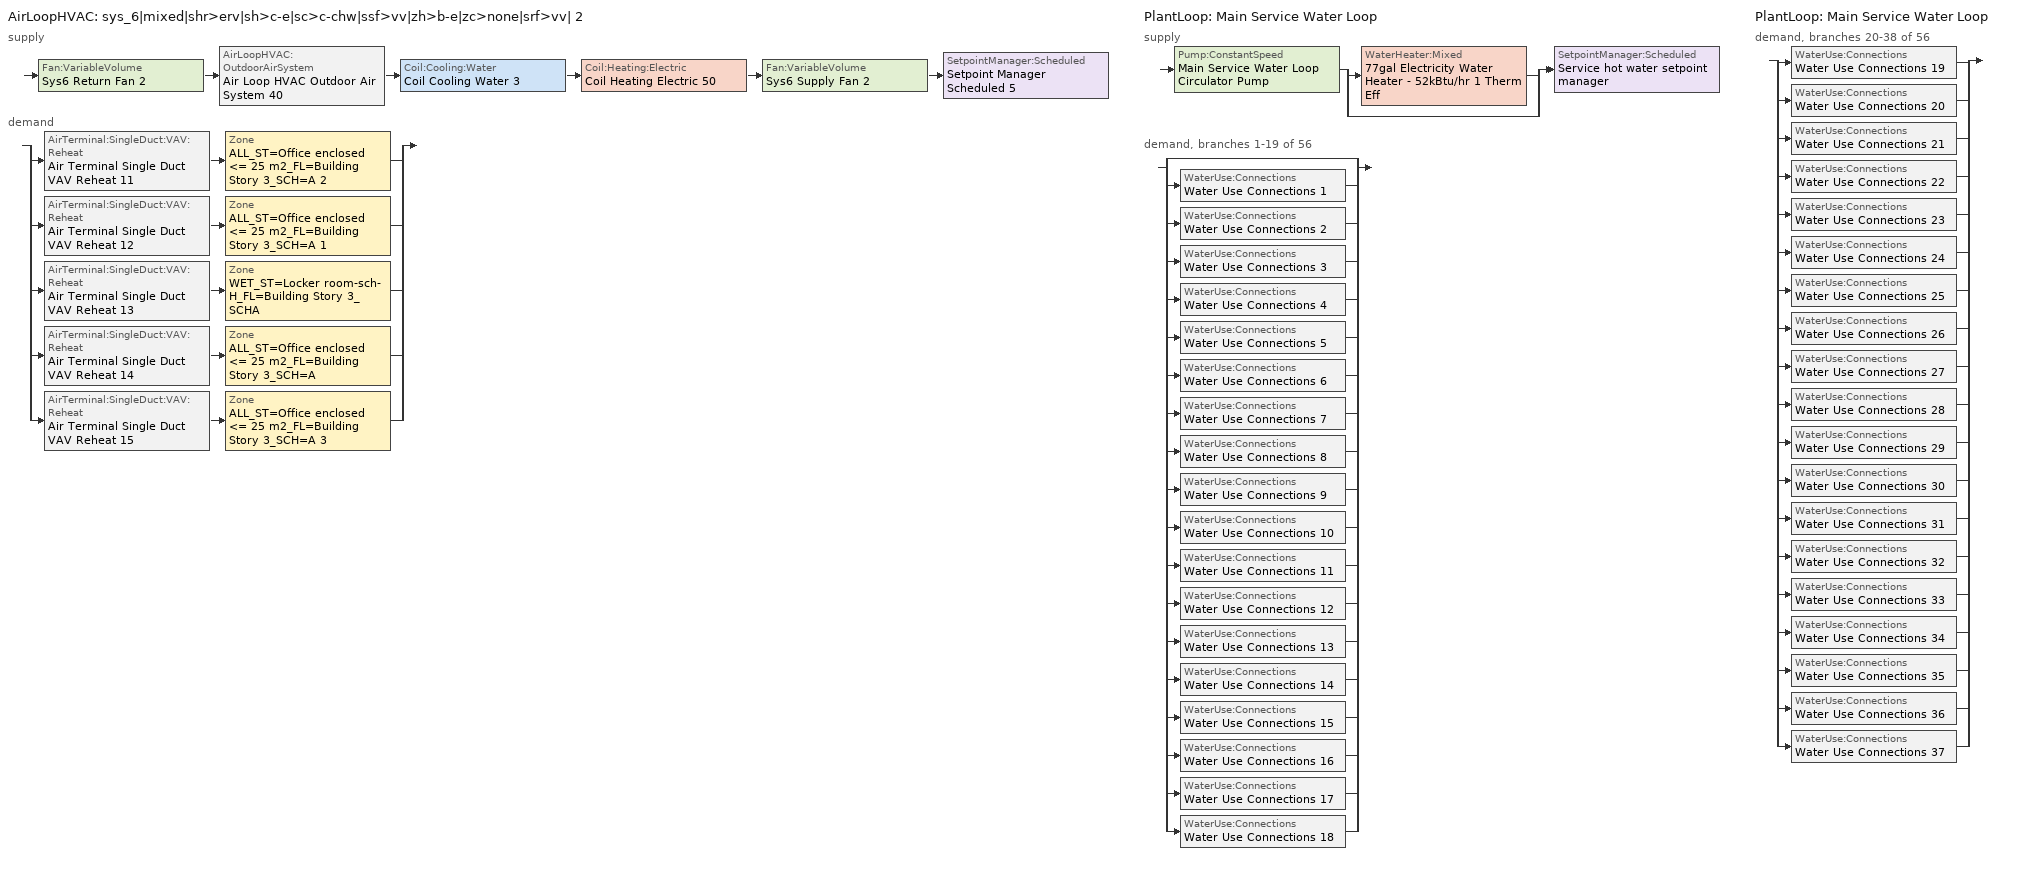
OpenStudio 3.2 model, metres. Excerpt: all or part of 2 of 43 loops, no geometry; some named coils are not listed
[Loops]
AirLoopHVAC 'sys_6|mixed|shr>erv|sh>c-e|sc>c-chw|ssf>vv|zh>b-e|zc>none|srf>vv| 2'
 supply: Fan:VariableVolume 'Sys6 Return Fan 2' > AirLoopHVAC:OutdoorAirSystem 'Air Loop HVAC Outdoor Air System 40' > Coil:Cooling:Water 'Coil Cooling Water 3' > Coil:Heating:Electric 'Coil Heating Electric 50' > Fan:VariableVolume 'Sys6 Supply Fan 2' > SetpointManager:Scheduled 'Setpoint Manager Scheduled 5'
 demand: split
  | AirTerminal:SingleDuct:VAV:Reheat 'Air Terminal Single Duct VAV Reheat 11' > Zone 'ALL_ST=Office enclosed <= 25 m2_FL=Building Story 3_SCH=A 2'
  | AirTerminal:SingleDuct:VAV:Reheat 'Air Terminal Single Duct VAV Reheat 12' > Zone 'ALL_ST=Office enclosed <= 25 m2_FL=Building Story 3_SCH=A 1'
  | AirTerminal:SingleDuct:VAV:Reheat 'Air Terminal Single Duct VAV Reheat 13' > Zone 'WET_ST=Locker room-sch-H_FL=Building Story 3_SCHA'
  | AirTerminal:SingleDuct:VAV:Reheat 'Air Terminal Single Duct VAV Reheat 14' > Zone 'ALL_ST=Office enclosed <= 25 m2_FL=Building Story 3_SCH=A'
  | AirTerminal:SingleDuct:VAV:Reheat 'Air Terminal Single Duct VAV Reheat 15' > Zone 'ALL_ST=Office enclosed <= 25 m2_FL=Building Story 3_SCH=A 3'
PlantLoop 'Main Service Water Loop'
 supply: Pump:ConstantSpeed 'Main Service Water Loop Circulator Pump' > split
  | WaterHeater:Mixed '77gal Electricity Water Heater - 52kBtu/hr 1 Therm Eff'
  | bypass
  join > SetpointManager:Scheduled 'Service hot water setpoint manager'
 demand, branches 1-19 of 56: split
  | bypass
  | WaterUse:Connections 'Water Use Connections 1'
  | WaterUse:Connections 'Water Use Connections 2'
  | WaterUse:Connections 'Water Use Connections 3'
  | WaterUse:Connections 'Water Use Connections 4'
  | WaterUse:Connections 'Water Use Connections 5'
  | WaterUse:Connections 'Water Use Connections 6'
  | WaterUse:Connections 'Water Use Connections 7'
  | WaterUse:Connections 'Water Use Connections 8'
  | WaterUse:Connections 'Water Use Connections 9'
  | WaterUse:Connections 'Water Use Connections 10'
  | WaterUse:Connections 'Water Use Connections 11'
  | WaterUse:Connections 'Water Use Connections 12'
  | WaterUse:Connections 'Water Use Connections 13'
  | WaterUse:Connections 'Water Use Connections 14'
  | WaterUse:Connections 'Water Use Connections 15'
  | WaterUse:Connections 'Water Use Connections 16'
  | WaterUse:Connections 'Water Use Connections 17'
  | WaterUse:Connections 'Water Use Connections 18'
PlantLoop 'Main Service Water Loop'
 demand, branches 20-38 of 56: split
  | WaterUse:Connections 'Water Use Connections 19'
  | WaterUse:Connections 'Water Use Connections 20'
  | WaterUse:Connections 'Water Use Connections 21'
  | WaterUse:Connections 'Water Use Connections 22'
  | WaterUse:Connections 'Water Use Connections 23'
  | WaterUse:Connections 'Water Use Connections 24'
  | WaterUse:Connections 'Water Use Connections 25'
  | WaterUse:Connections 'Water Use Connections 26'
  | WaterUse:Connections 'Water Use Connections 27'
  | WaterUse:Connections 'Water Use Connections 28'
  | WaterUse:Connections 'Water Use Connections 29'
  | WaterUse:Connections 'Water Use Connections 30'
  | WaterUse:Connections 'Water Use Connections 31'
  | WaterUse:Connections 'Water Use Connections 32'
  | WaterUse:Connections 'Water Use Connections 33'
  | WaterUse:Connections 'Water Use Connections 34'
  | WaterUse:Connections 'Water Use Connections 35'
  | WaterUse:Connections 'Water Use Connections 36'
  | WaterUse:Connections 'Water Use Connections 37'
[Sizing:Zone] Zone Cooling Design Supply Air Temperature Input Method=TemperatureDifference; Zone Cooling Design Supply Air Temperature {C}=14; Zone Cooling Design Supply Air Temperature Difference {deltaC}=11; Zone Heating Design Supply Air Temperature Input Method=TemperatureDifference; Zone Heating Design Supply Air Temperature {C}=40; Zone Heating Design Supply Air Temperature Difference {deltaC}=21; Zone Cooling Design Supply Air Humidity Ratio {kg-H2O/kg-air}=0.0085; Zone Heating Design Supply Air Humidity Ratio {kg-H2O/kg-air}=0.008; Zone Heating Sizing Factor=1.3; Zone Cooling Sizing Factor=1.1; Cooling Design Air Flow Method=DesignDay; Heating Design Air Flow Method=DesignDay; Account for Dedicated Outdoor Air System=No; Dedicated Outdoor Air System Control Strategy=NeutralSupplyAir; Dedicated Outdoor Air Low Setpoint Temperature for Design {C}=autosize; Dedicated Outdoor Air High Setpoint Temperature for Design {C}=autosize
WET_ST=Locker room-sch-H_FL=Building Story 3_SCHA; ALL_ST=Office enclosed <= 25 m2_FL=Building Story 3_SCH=A; ALL_ST=Office enclosed <= 25 m2_FL=Building Story 3_SCH=A 1; ALL_ST=Office enclosed <= 25 m2_FL=Building Story 3_SCH=A 2; ALL_ST=Office enclosed <= 25 m2_FL=Building Story 3_SCH=A 3
[Zone equipment]
WET_ST=Locker room-sch-H_FL=Building Story 3_SCHA: Zone HVAC Baseboard Convective Electric 13, Zone HVAC Baseboard Convective Electric 108, Air Terminal Single Duct VAV Reheat 13
ALL_ST=Office enclosed <= 25 m2_FL=Building Story 3_SCH=A: Zone HVAC Baseboard Convective Electric 109, Air Terminal Single Duct VAV Reheat 14
ALL_ST=Office enclosed <= 25 m2_FL=Building Story 3_SCH=A 1: Zone HVAC Baseboard Convective Electric 107, Air Terminal Single Duct VAV Reheat 12
ALL_ST=Office enclosed <= 25 m2_FL=Building Story 3_SCH=A 2: Zone HVAC Baseboard Convective Electric 106, Air Terminal Single Duct VAV Reheat 11
ALL_ST=Office enclosed <= 25 m2_FL=Building Story 3_SCH=A 3: Zone HVAC Baseboard Convective Electric 110, Air Terminal Single Duct VAV Reheat 15
[AirLoopHVAC]
sys_6|mixed|shr>erv|sh>c-e|sc>c-chw|ssf>vv|zh>b-e|zc>none|srf>vv| 2: Availability Schedule=sys_6|mixed|shr>none|sh>c-e|sc>c-chw|ssf>vv|zh>b-e|zc>none|srf>vv| 2 Occ Sch; Design Supply Air Flow Rate {m3/s}=autosize; Design Return Air Flow Fraction of Supply Air Flow=1
[Sizing:System]
sys_6|mixed|shr>erv|sh>c-e|sc>c-chw|ssf>vv|zh>b-e|zc>none|srf>vv| 2: Type of Load to Size On=Sensible; Design Outdoor Air Flow Rate {m3/s}=Autosize; Central Heating Maximum System Air Flow Ratio=0.3; Preheat Design Temperature {C}=7; Preheat Design Humidity Ratio {kg-H2O/kg-Air}=0.008; Precool Design Temperature {C}=12.8; Precool Design Humidity Ratio {kg-H2O/kg-Air}=0.008; Central Cooling Design Supply Air Temperature {C}=13; Central Heating Design Supply Air Temperature {C}=13.1; Sizing Option=NonCoincident; 100% Outdoor Air in Cooling=No; 100% Outdoor Air in Heating=No; Central Cooling Design Supply Air Humidity Ratio {kg-H2O/kg-Air}=0.0085; Central Heating Design Supply Air Humidity Ratio {kg-H2O/kg-Air}=0.008; Cooling Design Air Flow Method=DesignDay; Cooling Design Air Flow Rate {m3/s}=0; Heating Design Air Flow Method=DesignDay; Heating Design Air Flow Rate {m3/s}=0; System Outdoor Air Method=ZoneSum; Zone Maximum Outdoor Air Fraction=1; Cooling Supply Air Flow Rate Per Floor Area {m3/s-m2}=0.00996765; Cooling Fraction of Autosized Cooling Supply Air Flow Rate=1; Cooling Supply Air Flow Rate Per Unit Cooling Capacity {m3/s-W}=3.94755e-05; Heating Supply Air Flow Rate Per Floor Area {m3/s-m2}=0.00996765; Heating Fraction of Autosized Heating Supply Air Flow Rate=1; Heating Fraction of Autosized Cooling Supply Air Flow Rate=1; Heating Supply Air Flow Rate Per Unit Heating Capacity {m3/s-W}=3.15882e-05; Cooling Design Capacity Method=CoolingDesignCapacity; Cooling Design Capacity {W}=autosize; Cooling Design Capacity Per Floor Area {W/m2}=234.7; Fraction of Autosized Cooling Design Capacity=1; Heating Design Capacity Method=HeatingDesignCapacity; Heating Design Capacity {W}=autosize; Heating Design Capacity Per Floor Area {W/m2}=157; Fraction of Autosized Heating Design Capacity=1; Central Cooling Capacity Control Method=OnOff
[Coil:Heating:Electric] Availability Schedule=Always On Discrete
Coil Heating Electric 50; Coil Heating Electric 51; Coil Heating Electric 52; Coil Heating Electric 53; Coil Heating Electric 54; Coil Heating Electric 55
[Controller:OutdoorAir]
Controller Outdoor Air 40: Minimum Outdoor Air Flow Rate {m3/s}=autosize; Maximum Outdoor Air Flow Rate {m3/s}=Autosize; Economizer Control Type=DifferentialEnthalpy; Economizer Control Action Type=ModulateFlow; Lockout Type=NoLockout; Minimum Limit Type=FixedMinimum; Minimum Outdoor Air Schedule=sys_6|mixed|shr>none|sh>c-e|sc>c-chw|ssf>vv|zh>b-e|zc>none|srf>vv| 2 Occ Sch; Controller Mechanical Ventilation=Controller Mechanical Ventilation 40; High Humidity Control=No; Heat Recovery Bypass Control Type=BypassWhenOAFlowGreaterThanMinimum
[Controller:MechanicalVentilation]
Controller Mechanical Ventilation 40: Availability Schedule=Always On Discrete; System Outdoor Air Method=ZoneSum
[AirLoopHVAC:OutdoorAirSystem]
Air Loop HVAC Outdoor Air System 40: Controller=Controller Outdoor Air 40
[ZoneHVAC:Baseboard:Convective:Electric] Availability Schedule=Always On Discrete; Nominal Capacity {W}=autosize; Efficiency=1
Zone HVAC Baseboard Convective Electric 13; Zone HVAC Baseboard Convective Electric 106; Zone HVAC Baseboard Convective Electric 107; Zone HVAC Baseboard Convective Electric 108; Zone HVAC Baseboard Convective Electric 109; Zone HVAC Baseboard Convective Electric 110
[PlantLoop]
Main Service Water Loop: Glycol Concentration=0; Maximum Loop Temperature {C}=60; Minimum Loop Temperature {C}=10; Plant Loop Volume {m3}=Autocalculate; Load Distribution Scheme=Optimal
[Sizing:Plant]
Main Service Water Loop: Loop Type=Heating; Design Loop Exit Temperature {C}=60; Loop Design Temperature Difference {deltaC}=5; Sizing Option=NonCoincident; Zone Timesteps in Averaging Window=1; Coincident Sizing Factor Mode=None
[SetpointManager:Scheduled] Control Variable=Temperature
Name | Schedule
Setpoint Manager Scheduled 5 | Supply Air Temp 2
Service hot water setpoint manager | Service Water Loop Temp - 140F
[Pump:ConstantSpeed]
Main Service Water Loop Circulator Pump: Rated Flow Rate {m3/s}=autosize; Rated Pump Head {Pa}=65984.2; Rated Power Consumption {W}=autosize; Motor Efficiency=0.7; Fraction of Motor Inefficiencies to Fluid Stream=0; Pump Control Type=Intermittent; Design Power Sizing Method=PowerPerFlowPerPressure; Design Electric Power per Unit Flow Rate {W/(m3/s)}=348701.1; Design Shaft Power per Unit Flow Rate per Unit Head {W-s/m3-Pa}=1.28205
[Fan:VariableVolume] Availability Schedule=Always On Discrete; Maximum Flow Rate {m3/s}=Autosize; Fan Power Minimum Flow Rate Input Method=Fraction; Fan Power Minimum Flow Fraction=0.68; Fan Power Minimum Air Flow Rate {m3/s}=0; Motor In Airstream Fraction=1; Fan Power Coefficient 1=-2.4176; Fan Power Coefficient 2=9.5874; Fan Power Coefficient 3=-11.559; Fan Power Coefficient 4=5.4009; Fan Power Coefficient 5=0
Name | Fan Total Efficiency | Pressure Rise {Pa} | Motor Efficiency
Sys6 Supply Fan 2 | 0.549965 | 1000 | 0.8461
Sys6 Return Fan 2 | 0.299975 | 250 | 0.4615
[AirTerminal:SingleDuct:VAV:Reheat] Availability Schedule=Always On Discrete; Maximum Air Flow Rate {m3/s}=AutoSize; Zone Minimum Air Flow Input Method=Constant; Constant Minimum Air Flow Fraction=0.3; Maximum Hot Water or Steam Flow Rate {m3/s}=AutoSize; Minimum Hot Water or Steam Flow Rate {m3/s}=0; Convergence Tolerance=0.001; Damper Heating Action=Normal; Maximum Flow per Zone Floor Area During Reheat {m3/s-m2}=AutoSize; Maximum Flow Fraction During Reheat=0.5; Maximum Reheat Air Temperature {C}=43; Control For Outdoor Air=No
Name | Fixed Minimum Air Flow Rate {m3/s} | Reheat Coil
Air Terminal Single Duct VAV Reheat 11 | 0.00780386 | Coil Heating Electric 51
Air Terminal Single Duct VAV Reheat 12 | 0.0200671 | Coil Heating Electric 52
Air Terminal Single Duct VAV Reheat 13 | 0.0222967 | Coil Heating Electric 53
Air Terminal Single Duct VAV Reheat 14 | 0.564107 | Coil Heating Electric 54
Air Terminal Single Duct VAV Reheat 15 | 0.106653 | Coil Heating Electric 55
[WaterHeater:Mixed]
77gal Electricity Water Heater - 52kBtu/hr 1 Therm Eff: Tank Volume {m3}=0.292404; Setpoint Temperature Schedule=Service Water Loop Temp - 140F; Deadband Temperature Difference {deltaC}=2; Maximum Temperature Limit {C}=60; Heater Control Type=Cycle; Heater Maximum Capacity {W}=15278.1; Heater Fuel Type=Electricity; Heater Thermal Efficiency=1; Off Cycle Parasitic Fuel Consumption Rate {W}=42.6784; Off Cycle Parasitic Fuel Type=Electricity; Off Cycle Parasitic Heat Fraction to Tank=0.8; On Cycle Parasitic Fuel Consumption Rate {W}=42.6784; On Cycle Parasitic Fuel Type=Electricity; On Cycle Parasitic Heat Fraction to Tank=0; Ambient Temperature Indicator=Schedule; Ambient Temperature Schedule=Water Heater Ambient Temp Schedule - 70.0f; Off Cycle Loss Coefficient to Ambient Temperature {W/K}=2.46892; On Cycle Loss Coefficient to Ambient Temperature {W/K}=2.46892; Use Side Effectiveness=1; Source Side Effectiveness=1; Use Side Design Flow Rate {m3/s}=autosize; Source Side Design Flow Rate {m3/s}=autosize; Indirect Water Heating Recovery Time {hr}=1.5; Source Side Flow Control Mode=IndirectHeatPrimarySetpoint
[WaterHeater:Sizing]
77gal Electricity Water Heater - 52kBtu/hr 1 Therm Eff: Design Mode=PeakDraw; Time Storage Can Meet Peak Draw {hr}=0.538503; Time for Tank Recovery {hr}=0; Nominal Tank Volume for Autosizing Plant Connections {m3}=1
[WaterUse:Connections] Drain Water Heat Exchanger Type=None; Drain Water Heat Exchanger Destination=Plant
Name | Water Use Equipment Name 1
Water Use Connections 1 | Floor 1 anesthesia Service Water Use 0.01gal/min
Water Use Connections 2 | Floor 1 cafe Service Water Use 0.03gal/min
Water Use Connections 3 | Floor 1 clean Service Water Use 0.0gal/min
Water Use Connections 4 | Floor 1 clean work Service Water Use 0.0gal/min
Water Use Connections 5 | Floor 1 dictation Service Water Use 0.0gal/min
Water Use Connections 6 | Floor 1 dressing room Service Water Use 0.0gal/min
Water Use Connections 7 | Floor 1 humid Service Water Use 0.0gal/min
Water Use Connections 8 | Floor 1 it room Service Water Use 0.0gal/min
Water Use Connections 9 | Floor 1 lounge Service Water Use 0.02gal/min
Water Use Connections 10 | Floor 1 mri control room Service Water Use 0.01gal/min
Water Use Connections 11 | Floor 1 mri room Service Water Use 0.02gal/min
Water Use Connections 12 | Floor 1 nourishment Service Water Use 0.0gal/min
Water Use Connections 13 | Floor 1 nurse station Service Water Use 0.0gal/min
Water Use Connections 14 | Floor 1 office Service Water Use 0.02gal/min
Water Use Connections 15 | Floor 1 operating room 1 Service Water Use 0.05gal/min
Water Use Connections 16 | Floor 1 operating room 2 Service Water Use 0.06gal/min
Water Use Connections 17 | Floor 1 operating room 3 Service Water Use 0.06gal/min
Water Use Connections 18 | Floor 1 pre-op room 1 Service Water Use 0.01gal/min
Water Use Connections 19 | Floor 1 pre-op room 2 Service Water Use 0.01gal/min
Water Use Connections 20 | Floor 1 procedure room Service Water Use 0.03gal/min
Water Use Connections 21 | Floor 1 reception Service Water Use 0.04gal/min
Water Use Connections 22 | Floor 1 recovery room Service Water Use 0.04gal/min
Water Use Connections 23 | Floor 1 scheduling Service Water Use 0.0gal/min
Water Use Connections 24 | Floor 1 soil Service Water Use 0.0gal/min
Water Use Connections 25 | Floor 1 soil hold Service Water Use 0.0gal/min
Water Use Connections 26 | Floor 1 soil work Service Water Use 0.0gal/min
Water Use Connections 27 | Floor 1 step down Service Water Use 0.01gal/min
Water Use Connections 28 | Floor 2 conference Service Water Use 0.02gal/min
Water Use Connections 29 | Floor 2 dictation Service Water Use 0.0gal/min
Water Use Connections 30 | Floor 2 exam 1 Service Water Use 0.01gal/min
Water Use Connections 31 | Floor 2 exam 2 Service Water Use 0.02gal/min
Water Use Connections 32 | Floor 2 exam 3 Service Water Use 0.03gal/min
Water Use Connections 33 | Floor 2 exam 4 Service Water Use 0.0gal/min
Water Use Connections 34 | Floor 2 exam 5 Service Water Use 0.01gal/min
Water Use Connections 35 | Floor 2 exam 6 Service Water Use 0.01gal/min
Water Use Connections 36 | Floor 2 exam 7 Service Water Use 0.03gal/min
Water Use Connections 37 | Floor 2 exam 8 Service Water Use 0.01gal/min
[WaterUse:Equipment:Definition]
Name | Peak Flow Rate {m3/s} | Target Temperature Schedule | Sensible Fraction Schedule | Latent Fraction Schedule
Floor 1 anesthesia Service Water Use Def 0.01gal/min | 7.99356e-07 | Schedule Ruleset 5 | Schedule Ruleset 3 | Schedule Ruleset 4
Floor 1 cafe Service Water Use Def 0.03gal/min | 1.86516e-06 | Schedule Ruleset 8 | Schedule Ruleset 6 | Schedule Ruleset 7
Floor 1 clean Service Water Use Def 0.0gal/min | 1.86516e-07 | Schedule Ruleset 11 | Schedule Ruleset 9 | Schedule Ruleset 10
Floor 1 clean work Service Water Use Def 0.0gal/min | 2.44248e-07 | Schedule Ruleset 14 | Schedule Ruleset 12 | Schedule Ruleset 13
Floor 1 dictation Service Water Use Def 0.0gal/min | 2.79775e-07 | Schedule Ruleset 17 | Schedule Ruleset 15 | Schedule Ruleset 16
Floor 1 dressing room Service Water Use Def 0.0gal/min | 9.99195e-08 | Schedule Ruleset 20 | Schedule Ruleset 18 | Schedule Ruleset 19
Floor 1 humid Service Water Use Def 0.0gal/min | 1.19903e-07 | Schedule Ruleset 23 | Schedule Ruleset 21 | Schedule Ruleset 22
Floor 1 it room Service Water Use Def 0.0gal/min | 2.48689e-07 | Schedule Ruleset 26 | Schedule Ruleset 24 | Schedule Ruleset 25
Floor 1 lounge Service Water Use Def 0.02gal/min | 1.06581e-06 | Schedule Ruleset 29 | Schedule Ruleset 27 | Schedule Ruleset 28
Floor 1 mri control room Service Water Use Def 0.01gal/min | 3.73033e-07 | Schedule Ruleset 32 | Schedule Ruleset 30 | Schedule Ruleset 31
Floor 1 mri room Service Water Use Def 0.02gal/min | 9.76991e-07 | Schedule Ruleset 35 | Schedule Ruleset 33 | Schedule Ruleset 34
Floor 1 nourishment Service Water Use Def 0.0gal/min | 2.0206e-07 | Schedule Ruleset 38 | Schedule Ruleset 36 | Schedule Ruleset 37
Floor 1 nurse station Service Water Use Def 0.0gal/min | 2.89767e-07 | Schedule Ruleset 41 | Schedule Ruleset 39 | Schedule Ruleset 40
Floor 1 office Service Water Use Def 0.02gal/min | 1.07247e-06 | Schedule Ruleset 44 | Schedule Ruleset 42 | Schedule Ruleset 43
Floor 1 operating room 1 Service Water Use Def 0.05gal/min | 3.40467e-06 | Schedule Ruleset 47 | Schedule Ruleset 45 | Schedule Ruleset 46
Floor 1 operating room 2 Service Water Use Def 0.06gal/min | 3.55269e-06 | Schedule Ruleset 50 | Schedule Ruleset 48 | Schedule Ruleset 49
Floor 1 operating room 3 Service Water Use Def 0.06gal/min | 3.52309e-06 | Schedule Ruleset 53 | Schedule Ruleset 51 | Schedule Ruleset 52
Floor 1 pre-op room 1 Service Water Use Def 0.01gal/min | 4.19662e-07 | Schedule Ruleset 56 | Schedule Ruleset 54 | Schedule Ruleset 55
Floor 1 pre-op room 2 Service Water Use Def 0.01gal/min | 7.50507e-07 | Schedule Ruleset 59 | Schedule Ruleset 57 | Schedule Ruleset 58
Floor 1 procedure room Service Water Use Def 0.03gal/min | 2.10941e-06 | Schedule Ruleset 62 | Schedule Ruleset 60 | Schedule Ruleset 61
Floor 1 reception Service Water Use Def 0.04gal/min | 2.2604e-06 | Schedule Ruleset 65 | Schedule Ruleset 63 | Schedule Ruleset 64
Floor 1 recovery room Service Water Use Def 0.04gal/min | 2.39807e-06 | Schedule Ruleset 68 | Schedule Ruleset 66 | Schedule Ruleset 67
Floor 1 scheduling Service Water Use Def 0.0gal/min | 2.64232e-07 | Schedule Ruleset 71 | Schedule Ruleset 69 | Schedule Ruleset 70
Floor 1 soil Service Water Use Def 0.0gal/min | 1.86516e-07 | Schedule Ruleset 74 | Schedule Ruleset 72 | Schedule Ruleset 73
Floor 1 soil hold Service Water Use Def 0.0gal/min | 8.28962e-08 | Schedule Ruleset 77 | Schedule Ruleset 75 | Schedule Ruleset 76
Floor 1 soil work Service Water Use Def 0.0gal/min | 2.66452e-07 | Schedule Ruleset 80 | Schedule Ruleset 78 | Schedule Ruleset 79
Floor 1 step down Service Water Use Def 0.01gal/min | 8.88173e-07 | Schedule Ruleset 83 | Schedule Ruleset 81 | Schedule Ruleset 82
Floor 2 conference Service Water Use Def 0.02gal/min | 1.49213e-06 | Schedule Ruleset 86 | Schedule Ruleset 84 | Schedule Ruleset 85
Floor 2 dictation Service Water Use Def 0.0gal/min | 1.5543e-07 | Schedule Ruleset 89 | Schedule Ruleset 87 | Schedule Ruleset 88
Floor 2 exam 1 Service Water Use Def 0.01gal/min | 7.99356e-07 | Schedule Ruleset 92 | Schedule Ruleset 90 | Schedule Ruleset 91
Floor 2 exam 2 Service Water Use Def 0.02gal/min | 1.19903e-06 | Schedule Ruleset 95 | Schedule Ruleset 93 | Schedule Ruleset 94
Floor 2 exam 3 Service Water Use Def 0.03gal/min | 1.59871e-06 | Schedule Ruleset 98 | Schedule Ruleset 96 | Schedule Ruleset 97
Floor 2 exam 4 Service Water Use Def 0.0gal/min | 1.86516e-07 | Schedule Ruleset 101 | Schedule Ruleset 99 | Schedule Ruleset 100
Floor 2 exam 5 Service Water Use Def 0.01gal/min | 7.77152e-07 | Schedule Ruleset 104 | Schedule Ruleset 102 | Schedule Ruleset 103
Floor 2 exam 6 Service Water Use Def 0.01gal/min | 4.99598e-07 | Schedule Ruleset 107 | Schedule Ruleset 105 | Schedule Ruleset 106
Floor 2 exam 7 Service Water Use Def 0.03gal/min | 1.75858e-06 | Schedule Ruleset 110 | Schedule Ruleset 108 | Schedule Ruleset 109
Floor 2 exam 8 Service Water Use Def 0.01gal/min | 5.99517e-07 | Schedule Ruleset 113 | Schedule Ruleset 111 | Schedule Ruleset 112
[WaterUse:Equipment]
Name | Water Use Equipment Definition | Space | Flow Rate Fraction Schedule
Floor 1 anesthesia Service Water Use 0.01gal/min | Floor 1 anesthesia Service Water Use Def 0.01gal/min | Floor 1 Anesthesia | NECB-H-Service Water Heating
Floor 1 cafe Service Water Use 0.03gal/min | Floor 1 cafe Service Water Use Def 0.03gal/min | Floor 1 Cafe | NECB-B-Service Water Heating
Floor 1 clean Service Water Use 0.0gal/min | Floor 1 clean Service Water Use Def 0.0gal/min | Floor 1 Clean | NECB-C-Service Water Heating
Floor 1 clean work Service Water Use 0.0gal/min | Floor 1 clean work Service Water Use Def 0.0gal/min | Floor 1 Clean Work | NECB-C-Service Water Heating
Floor 1 dictation Service Water Use 0.0gal/min | Floor 1 dictation Service Water Use Def 0.0gal/min | Floor 1 Dictation | NECB-A-Service Water Heating
Floor 1 dressing room Service Water Use 0.0gal/min | Floor 1 dressing room Service Water Use Def 0.0gal/min | Floor 1 Dressing Room | NECB-A-Service Water Heating
Floor 1 humid Service Water Use 0.0gal/min | Floor 1 humid Service Water Use Def 0.0gal/min | Floor 1 Humid | NECB-A-Service Water Heating
Floor 1 it room Service Water Use 0.0gal/min | Floor 1 it room Service Water Use Def 0.0gal/min | Floor 1 IT Room | NECB-A-Service Water Heating
Floor 1 lounge Service Water Use 0.02gal/min | Floor 1 lounge Service Water Use Def 0.02gal/min | Floor 1 Lounge | NECB-B-Service Water Heating
Floor 1 mri control room Service Water Use 0.01gal/min | Floor 1 mri control room Service Water Use Def 0.01gal/min | Floor 1 MRI Control Room | NECB-H-Service Water Heating
Floor 1 mri room Service Water Use 0.02gal/min | Floor 1 mri room Service Water Use Def 0.02gal/min | Floor 1 MRI Room | NECB-H-Service Water Heating
Floor 1 nourishment Service Water Use 0.0gal/min | Floor 1 nourishment Service Water Use Def 0.0gal/min | Floor 1 Nourishment | NECB-H-Service Water Heating
Floor 1 nurse station Service Water Use 0.0gal/min | Floor 1 nurse station Service Water Use Def 0.0gal/min | Floor 1 Nurse Station | NECB-H-Service Water Heating
Floor 1 office Service Water Use 0.02gal/min | Floor 1 office Service Water Use Def 0.02gal/min | Floor 1 Office | NECB-A-Service Water Heating
Floor 1 operating room 1 Service Water Use 0.05gal/min | Floor 1 operating room 1 Service Water Use Def 0.05gal/min | Floor 1 Operating Room 1 | NECB-H-Service Water Heating
Floor 1 operating room 2 Service Water Use 0.06gal/min | Floor 1 operating room 2 Service Water Use Def 0.06gal/min | Floor 1 Operating Room 2 | NECB-H-Service Water Heating
Floor 1 operating room 3 Service Water Use 0.06gal/min | Floor 1 operating room 3 Service Water Use Def 0.06gal/min | Floor 1 Operating Room 3 | NECB-H-Service Water Heating
Floor 1 pre-op room 1 Service Water Use 0.01gal/min | Floor 1 pre-op room 1 Service Water Use Def 0.01gal/min | Floor 1 Pre-Op Room 1 | NECB-H-Service Water Heating
Floor 1 pre-op room 2 Service Water Use 0.01gal/min | Floor 1 pre-op room 2 Service Water Use Def 0.01gal/min | Floor 1 Pre-Op Room 2 | NECB-H-Service Water Heating
Floor 1 procedure room Service Water Use 0.03gal/min | Floor 1 procedure room Service Water Use Def 0.03gal/min | Floor 1 Procedure Room | NECB-H-Service Water Heating
Floor 1 reception Service Water Use 0.04gal/min | Floor 1 reception Service Water Use Def 0.04gal/min | Floor 1 Reception | NECB-C-Service Water Heating
Floor 1 recovery room Service Water Use 0.04gal/min | Floor 1 recovery room Service Water Use Def 0.04gal/min | Floor 1 Recovery Room | NECB-H-Service Water Heating
Floor 1 scheduling Service Water Use 0.0gal/min | Floor 1 scheduling Service Water Use Def 0.0gal/min | Floor 1 Scheduling | NECB-A-Service Water Heating
Floor 1 soil Service Water Use 0.0gal/min | Floor 1 soil Service Water Use Def 0.0gal/min | Floor 1 Soil | NECB-C-Service Water Heating
Floor 1 soil hold Service Water Use 0.0gal/min | Floor 1 soil hold Service Water Use Def 0.0gal/min | Floor 1 Soil Hold | NECB-C-Service Water Heating
Floor 1 soil work Service Water Use 0.0gal/min | Floor 1 soil work Service Water Use Def 0.0gal/min | Floor 1 Soil Work | NECB-C-Service Water Heating
Floor 1 step down Service Water Use 0.01gal/min | Floor 1 step down Service Water Use Def 0.01gal/min | Floor 1 Step Down | NECB-B-Service Water Heating
Floor 2 conference Service Water Use 0.02gal/min | Floor 2 conference Service Water Use Def 0.02gal/min | Floor 2 Conference | NECB-C-Service Water Heating
Floor 2 dictation Service Water Use 0.0gal/min | Floor 2 dictation Service Water Use Def 0.0gal/min | Floor 2 Dictation | NECB-A-Service Water Heating
Floor 2 exam 1 Service Water Use 0.01gal/min | Floor 2 exam 1 Service Water Use Def 0.01gal/min | Floor 2 Exam 1 | NECB-C-Service Water Heating
Floor 2 exam 2 Service Water Use 0.02gal/min | Floor 2 exam 2 Service Water Use Def 0.02gal/min | Floor 2 Exam 2 | NECB-C-Service Water Heating
Floor 2 exam 3 Service Water Use 0.03gal/min | Floor 2 exam 3 Service Water Use Def 0.03gal/min | Floor 2 Exam 3 | NECB-C-Service Water Heating
Floor 2 exam 4 Service Water Use 0.0gal/min | Floor 2 exam 4 Service Water Use Def 0.0gal/min | Floor 2 Exam 4 | NECB-C-Service Water Heating
Floor 2 exam 5 Service Water Use 0.01gal/min | Floor 2 exam 5 Service Water Use Def 0.01gal/min | Floor 2 Exam 5 | NECB-C-Service Water Heating
Floor 2 exam 6 Service Water Use 0.01gal/min | Floor 2 exam 6 Service Water Use Def 0.01gal/min | Floor 2 Exam 6 | NECB-C-Service Water Heating
Floor 2 exam 7 Service Water Use 0.03gal/min | Floor 2 exam 7 Service Water Use Def 0.03gal/min | Floor 2 Exam 7 | NECB-C-Service Water Heating
Floor 2 exam 8 Service Water Use 0.01gal/min | Floor 2 exam 8 Service Water Use Def 0.01gal/min | Floor 2 Exam 8 | NECB-C-Service Water Heating
[Schedule:Ruleset]
Supply Air Temp 2: Default Day Schedule=Supply Air Temp Default 2
Service Water Loop Temp - 140F: Default Day Schedule=Service Water Loop Temp - 140F Default
Water Heater Ambient Temp Schedule - 70.0f: Default Day Schedule=Water Heater Ambient Temp Schedule - 70.0f Default
Schedule Ruleset 3: Default Day Schedule=Schedule Day 7
Schedule Ruleset 4: Default Day Schedule=Schedule Day 8
Schedule Ruleset 5: Default Day Schedule=Schedule Day 9
NECB-H-Service Water Heating: Default Day Schedule=NECB-H-Service Water Heating Default
Schedule Ruleset 6: Default Day Schedule=Schedule Day 10
Schedule Ruleset 7: Default Day Schedule=Schedule Day 11
Schedule Ruleset 8: Default Day Schedule=Schedule Day 12
NECB-B-Service Water Heating: Default Day Schedule=NECB-B-Service Water Heating Default
Schedule Ruleset 9: Default Day Schedule=Schedule Day 13
Schedule Ruleset 10: Default Day Schedule=Schedule Day 14
Schedule Ruleset 11: Default Day Schedule=Schedule Day 15
NECB-C-Service Water Heating: Default Day Schedule=NECB-C-Service Water Heating Default
Schedule Ruleset 12: Default Day Schedule=Schedule Day 16
Schedule Ruleset 13: Default Day Schedule=Schedule Day 17
Schedule Ruleset 14: Default Day Schedule=Schedule Day 18
Schedule Ruleset 15: Default Day Schedule=Schedule Day 19
Schedule Ruleset 16: Default Day Schedule=Schedule Day 20
Schedule Ruleset 17: Default Day Schedule=Schedule Day 21
NECB-A-Service Water Heating: Default Day Schedule=NECB-A-Service Water Heating Default
Schedule Ruleset 18: Default Day Schedule=Schedule Day 22
Schedule Ruleset 19: Default Day Schedule=Schedule Day 23
Schedule Ruleset 20: Default Day Schedule=Schedule Day 24
Schedule Ruleset 21: Default Day Schedule=Schedule Day 25
Schedule Ruleset 22: Default Day Schedule=Schedule Day 26
Schedule Ruleset 23: Default Day Schedule=Schedule Day 27
Schedule Ruleset 24: Default Day Schedule=Schedule Day 28
Schedule Ruleset 25: Default Day Schedule=Schedule Day 29
Schedule Ruleset 26: Default Day Schedule=Schedule Day 30
Schedule Ruleset 27: Default Day Schedule=Schedule Day 31
Schedule Ruleset 28: Default Day Schedule=Schedule Day 32
Schedule Ruleset 29: Default Day Schedule=Schedule Day 33
Schedule Ruleset 30: Default Day Schedule=Schedule Day 34
Schedule Ruleset 31: Default Day Schedule=Schedule Day 35
Schedule Ruleset 32: Default Day Schedule=Schedule Day 36
Schedule Ruleset 33: Default Day Schedule=Schedule Day 37
Schedule Ruleset 34: Default Day Schedule=Schedule Day 38
Schedule Ruleset 35: Default Day Schedule=Schedule Day 39
Schedule Ruleset 36: Default Day Schedule=Schedule Day 40
Schedule Ruleset 37: Default Day Schedule=Schedule Day 41
Schedule Ruleset 38: Default Day Schedule=Schedule Day 42
Schedule Ruleset 39: Default Day Schedule=Schedule Day 43
Schedule Ruleset 40: Default Day Schedule=Schedule Day 44
Schedule Ruleset 41: Default Day Schedule=Schedule Day 45
Schedule Ruleset 42: Default Day Schedule=Schedule Day 46
Schedule Ruleset 43: Default Day Schedule=Schedule Day 47
Schedule Ruleset 44: Default Day Schedule=Schedule Day 48
Schedule Ruleset 45: Default Day Schedule=Schedule Day 49
Schedule Ruleset 46: Default Day Schedule=Schedule Day 50
Schedule Ruleset 47: Default Day Schedule=Schedule Day 51
Schedule Ruleset 48: Default Day Schedule=Schedule Day 52
Schedule Ruleset 49: Default Day Schedule=Schedule Day 53
Schedule Ruleset 50: Default Day Schedule=Schedule Day 54
Schedule Ruleset 51: Default Day Schedule=Schedule Day 55
Schedule Ruleset 52: Default Day Schedule=Schedule Day 56
Schedule Ruleset 53: Default Day Schedule=Schedule Day 57
Schedule Ruleset 54: Default Day Schedule=Schedule Day 58
Schedule Ruleset 55: Default Day Schedule=Schedule Day 59
Schedule Ruleset 56: Default Day Schedule=Schedule Day 60
Schedule Ruleset 57: Default Day Schedule=Schedule Day 61
Schedule Ruleset 58: Default Day Schedule=Schedule Day 62
Schedule Ruleset 59: Default Day Schedule=Schedule Day 63
Schedule Ruleset 60: Default Day Schedule=Schedule Day 64
Schedule Ruleset 61: Default Day Schedule=Schedule Day 65
Schedule Ruleset 62: Default Day Schedule=Schedule Day 66
Schedule Ruleset 63: Default Day Schedule=Schedule Day 67
Schedule Ruleset 64: Default Day Schedule=Schedule Day 68
Schedule Ruleset 65: Default Day Schedule=Schedule Day 69
Schedule Ruleset 66: Default Day Schedule=Schedule Day 70
Schedule Ruleset 67: Default Day Schedule=Schedule Day 71
Schedule Ruleset 68: Default Day Schedule=Schedule Day 72
Schedule Ruleset 69: Default Day Schedule=Schedule Day 73
Schedule Ruleset 70: Default Day Schedule=Schedule Day 74
Schedule Ruleset 71: Default Day Schedule=Schedule Day 75
Schedule Ruleset 72: Default Day Schedule=Schedule Day 76
Schedule Ruleset 73: Default Day Schedule=Schedule Day 77
Schedule Ruleset 74: Default Day Schedule=Schedule Day 78
Schedule Ruleset 75: Default Day Schedule=Schedule Day 79
Schedule Ruleset 76: Default Day Schedule=Schedule Day 80
Schedule Ruleset 77: Default Day Schedule=Schedule Day 81
Schedule Ruleset 78: Default Day Schedule=Schedule Day 82
Schedule Ruleset 79: Default Day Schedule=Schedule Day 83
Schedule Ruleset 80: Default Day Schedule=Schedule Day 84
Schedule Ruleset 81: Default Day Schedule=Schedule Day 85
Schedule Ruleset 82: Default Day Schedule=Schedule Day 86
Schedule Ruleset 83: Default Day Schedule=Schedule Day 87
Schedule Ruleset 84: Default Day Schedule=Schedule Day 88
Schedule Ruleset 85: Default Day Schedule=Schedule Day 89
Schedule Ruleset 86: Default Day Schedule=Schedule Day 90
Schedule Ruleset 87: Default Day Schedule=Schedule Day 91
Schedule Ruleset 88: Default Day Schedule=Schedule Day 92
Schedule Ruleset 89: Default Day Schedule=Schedule Day 93
Schedule Ruleset 90: Default Day Schedule=Schedule Day 94
Schedule Ruleset 91: Default Day Schedule=Schedule Day 95
Schedule Ruleset 92: Default Day Schedule=Schedule Day 96
Schedule Ruleset 93: Default Day Schedule=Schedule Day 97
Schedule Ruleset 94: Default Day Schedule=Schedule Day 98
Schedule Ruleset 95: Default Day Schedule=Schedule Day 99
Schedule Ruleset 96: Default Day Schedule=Schedule Day 100
Schedule Ruleset 97: Default Day Schedule=Schedule Day 101
Schedule Ruleset 98: Default Day Schedule=Schedule Day 102
Schedule Ruleset 99: Default Day Schedule=Schedule Day 103
Schedule Ruleset 100: Default Day Schedule=Schedule Day 104
Schedule Ruleset 101: Default Day Schedule=Schedule Day 105
Schedule Ruleset 102: Default Day Schedule=Schedule Day 106
Schedule Ruleset 103: Default Day Schedule=Schedule Day 107
Schedule Ruleset 104: Default Day Schedule=Schedule Day 108
Schedule Ruleset 105: Default Day Schedule=Schedule Day 109
Schedule Ruleset 106: Default Day Schedule=Schedule Day 110
Schedule Ruleset 107: Default Day Schedule=Schedule Day 111
Schedule Ruleset 108: Default Day Schedule=Schedule Day 112
Schedule Ruleset 109: Default Day Schedule=Schedule Day 113
Schedule Ruleset 110: Default Day Schedule=Schedule Day 114
Schedule Ruleset 111: Default Day Schedule=Schedule Day 115
Schedule Ruleset 112: Default Day Schedule=Schedule Day 116
Schedule Ruleset 113: Default Day Schedule=Schedule Day 117
sys_6|mixed|shr>none|sh>c-e|sc>c-chw|ssf>vv|zh>b-e|zc>none|srf>vv| 2 Occ Sch: Default Day Schedule=sys_6|mixed|shr>none|sh>c-e|sc>c-chw|ssf>vv|zh>b-e|zc>none|srf>vv| 2 Occ Sch Default; Summer Design Day Schedule=sys_6|mixed|shr>none|sh>c-e|sc>c-chw|ssf>vv|zh>b-e|zc>none|srf>vv| 2 Occ Sch Summer Design Day; Winter Design Day Schedule=sys_6|mixed|shr>none|sh>c-e|sc>c-chw|ssf>vv|zh>b-e|zc>none|srf>vv| 2 Occ Sch Winter Design Day
[Schedule:Day]
Supply Air Temp Default 2: 24, 0, 13
Service Water Loop Temp - 140F Default; Schedule Day 9; Schedule Day 12; Schedule Day 15; Schedule Day 18; Schedule Day 21; Schedule Day 24; Schedule Day 27; Schedule Day 30; Schedule Day 33; Schedule Day 36; Schedule Day 39; Schedule Day 42; Schedule Day 45; Schedule Day 48; Schedule Day 51; Schedule Day 54; Schedule Day 57; Schedule Day 60; Schedule Day 63; Schedule Day 66; Schedule Day 69; Schedule Day 72; Schedule Day 75; Schedule Day 78; Schedule Day 81; Schedule Day 84; Schedule Day 87; Schedule Day 90; Schedule Day 93; Schedule Day 96; Schedule Day 99; Schedule Day 102; Schedule Day 105; Schedule Day 108; Schedule Day 111; Schedule Day 114; Schedule Day 117: 24, 0, 60
Water Heater Ambient Temp Schedule - 70.0f Default: 24, 0, 21.1111
Schedule Day 7; Schedule Day 10; Schedule Day 13; Schedule Day 16; Schedule Day 19; Schedule Day 22; Schedule Day 25; Schedule Day 28; Schedule Day 31; Schedule Day 34; Schedule Day 37; Schedule Day 40; Schedule Day 43; Schedule Day 46; Schedule Day 49; Schedule Day 52; Schedule Day 55; Schedule Day 58; Schedule Day 61; Schedule Day 64; Schedule Day 67; Schedule Day 70; Schedule Day 73; Schedule Day 76; Schedule Day 79; Schedule Day 82; Schedule Day 85; Schedule Day 88; Schedule Day 91; Schedule Day 94; Schedule Day 97; Schedule Day 100; Schedule Day 103; Schedule Day 106; Schedule Day 109; Schedule Day 112; Schedule Day 115: 24, 0, 0.2
Schedule Day 8; Schedule Day 11; Schedule Day 14; Schedule Day 17; Schedule Day 20; NECB-A-Service Water Heating Sat Day; NECB-A-Service Water Heating Sun|Hol Day; Schedule Day 23; Schedule Day 26; Schedule Day 29; Schedule Day 32; Schedule Day 35; Schedule Day 38; Schedule Day 41; Schedule Day 44; Schedule Day 47; Schedule Day 50; Schedule Day 53; Schedule Day 56; Schedule Day 59; Schedule Day 62; Schedule Day 65; Schedule Day 68; Schedule Day 71; Schedule Day 74; Schedule Day 77; Schedule Day 80; Schedule Day 83; Schedule Day 86; Schedule Day 89; Schedule Day 92; Schedule Day 95; Schedule Day 98; Schedule Day 101; Schedule Day 104; Schedule Day 107; Schedule Day 110; Schedule Day 113; Schedule Day 116: 24, 0, 0.05
NECB-H-Service Water Heating Default; NECB-H-Service Water Heating Default|Wkdy Day; NECB-H-Service Water Heating Sat Day; NECB-H-Service Water Heating Sun|Hol Day: 24, 0, 0.9
NECB-B-Service Water Heating Default; NECB-B-Service Water Heating Default|Wkdy Day: 1, 0, 0.6, 2, 0, 0.5, 9, 0, 0.05, 11, 0, 0.7, 12, 0, 0.4, 13, 0, 0.5, 15, 0, 0.6, 16, 0, 0.4, 18, 0, 0.3, 19, 0, 0.4, 20, 0, 0.5, 22, 0, 0.8, 24, 0, 0.9
NECB-B-Service Water Heating Sat Day: 1, 0, 0.7, 2, 0, 0.6, 9, 0, 0.05, 11, 0, 0.7, 12, 0, 0.4, 13, 0, 0.5, 15, 0, 0.6, 16, 0, 0.4, 18, 0, 0.3, 19, 0, 0.4, 20, 0, 0.5, 22, 0, 0.8, 24, 0, 0.9
NECB-B-Service Water Heating Sun|Hol Day: 1, 0, 0.5, 2, 0, 0.6, 9, 0, 0.05, 11, 0, 0.7, 12, 0, 0.4, 13, 0, 0.5, 15, 0, 0.6, 16, 0, 0.4, 18, 0, 0.3, 19, 0, 0.4, 20, 0, 0.5, 22, 0, 0.8, 24, 0, 0.5
NECB-C-Service Water Heating Default; NECB-C-Service Water Heating Default|Wkdy Day: 8, 0, 0.05, 9, 0, 0.1, 10, 0, 0.2, 11, 0, 0.3, 12, 0, 0.4, 16, 0, 0.8, 17, 0, 0.6, 18, 0, 0.4, 19, 0, 0.3, 21, 0, 0.2, 24, 0, 0.05
NECB-C-Service Water Heating Sat Day: 8, 0, 0.05, 9, 0, 0.1, 10, 0, 0.2, 11, 0, 0.3, 12, 0, 0.5, 16, 0, 0.9, 17, 0, 0.7, 18, 0, 0.5, 19, 0, 0.3, 21, 0, 0.2, 24, 0, 0.05
NECB-C-Service Water Heating Sun|Hol Day: 8, 0, 0.05, 9, 0, 0.1, 10, 0, 0.2, 11, 0, 0.3, 12, 0, 0.5, 17, 0, 0.9, 18, 0, 0.5, 19, 0, 0.3, 24, 0, 0.05
NECB-A-Service Water Heating Default; NECB-A-Service Water Heating Default|Wkdy Day: 7, 0, 0.05, 8, 0, 0.1, 10, 0, 0.5, 16, 0, 0.9, 17, 0, 0.7, 18, 0, 0.5, 19, 0, 0.3, 22, 0, 0.2, 24, 0, 0.05
sys_6|mixed|shr>none|sh>c-e|sc>c-chw|ssf>vv|zh>b-e|zc>none|srf>vv| 2 Occ Sch Default: 8, 0, 0, 19, 0, 1, 24, 0, 0
sys_6|mixed|shr>none|sh>c-e|sc>c-chw|ssf>vv|zh>b-e|zc>none|srf>vv| 2 Occ Sch Winter Design Day; sys_6|mixed|shr>none|sh>c-e|sc>c-chw|ssf>vv|zh>b-e|zc>none|srf>vv| 2 Occ Sch Summer Design Day: 24, 0, 1
sys_6|mixed|shr>none|sh>c-e|sc>c-chw|ssf>vv|zh>b-e|zc>none|srf>vv| 2 Occ Sch Sunday: 24, 0, 0
[Schedule:Rule] Date Specification Type=DateRange; Start Month=1; Start Day=1; End Month=12; End Day=31
Name | Schedule Ruleset | Rule Order | Day Schedule | Apply Monday | Apply Tuesday | Apply Wednesday | Apply Thursday | Apply Friday | Apply Saturday | Apply Sunday
Schedule Rule 95 | NECB-H-Service Water Heating | 2 | NECB-H-Service Water Heating Default|Wkdy Day | Yes | Yes | Yes | Yes | Yes
Schedule Rule 96 | NECB-H-Service Water Heating | 1 | NECB-H-Service Water Heating Sat Day |  |  |  |  |  | Yes
Schedule Rule 97 | NECB-H-Service Water Heating | 0 | NECB-H-Service Water Heating Sun|Hol Day |  |  |  |  |  |  | Yes
Schedule Rule 98 | NECB-B-Service Water Heating | 2 | NECB-B-Service Water Heating Default|Wkdy Day | Yes | Yes | Yes | Yes | Yes
Schedule Rule 99 | NECB-B-Service Water Heating | 1 | NECB-B-Service Water Heating Sat Day |  |  |  |  |  | Yes
Schedule Rule 100 | NECB-B-Service Water Heating | 0 | NECB-B-Service Water Heating Sun|Hol Day |  |  |  |  |  |  | Yes
Schedule Rule 101 | NECB-C-Service Water Heating | 2 | NECB-C-Service Water Heating Default|Wkdy Day | Yes | Yes | Yes | Yes | Yes
Schedule Rule 102 | NECB-C-Service Water Heating | 1 | NECB-C-Service Water Heating Sat Day |  |  |  |  |  | Yes
Schedule Rule 103 | NECB-C-Service Water Heating | 0 | NECB-C-Service Water Heating Sun|Hol Day |  |  |  |  |  |  | Yes
Schedule Rule 104 | NECB-A-Service Water Heating | 2 | NECB-A-Service Water Heating Default|Wkdy Day | Yes | Yes | Yes | Yes | Yes
Schedule Rule 105 | NECB-A-Service Water Heating | 1 | NECB-A-Service Water Heating Sat Day |  |  |  |  |  | Yes
Schedule Rule 106 | NECB-A-Service Water Heating | 0 | NECB-A-Service Water Heating Sun|Hol Day |  |  |  |  |  |  | Yes
sys_6|mixed|shr>none|sh>c-e|sc>c-chw|ssf>vv|zh>b-e|zc>none|srf>vv| 2 Occ Sch Sunday Rule | sys_6|mixed|shr>none|sh>c-e|sc>c-chw|ssf>vv|zh>b-e|zc>none|srf>vv| 2 Occ Sch | 0 | sys_6|mixed|shr>none|sh>c-e|sc>c-chw|ssf>vv|zh>b-e|zc>none|srf>vv| 2 Occ Sch Sunday |  |  |  |  |  | Yes | Yes
[Schedule:Constant]
Always On Discrete: Value=1
